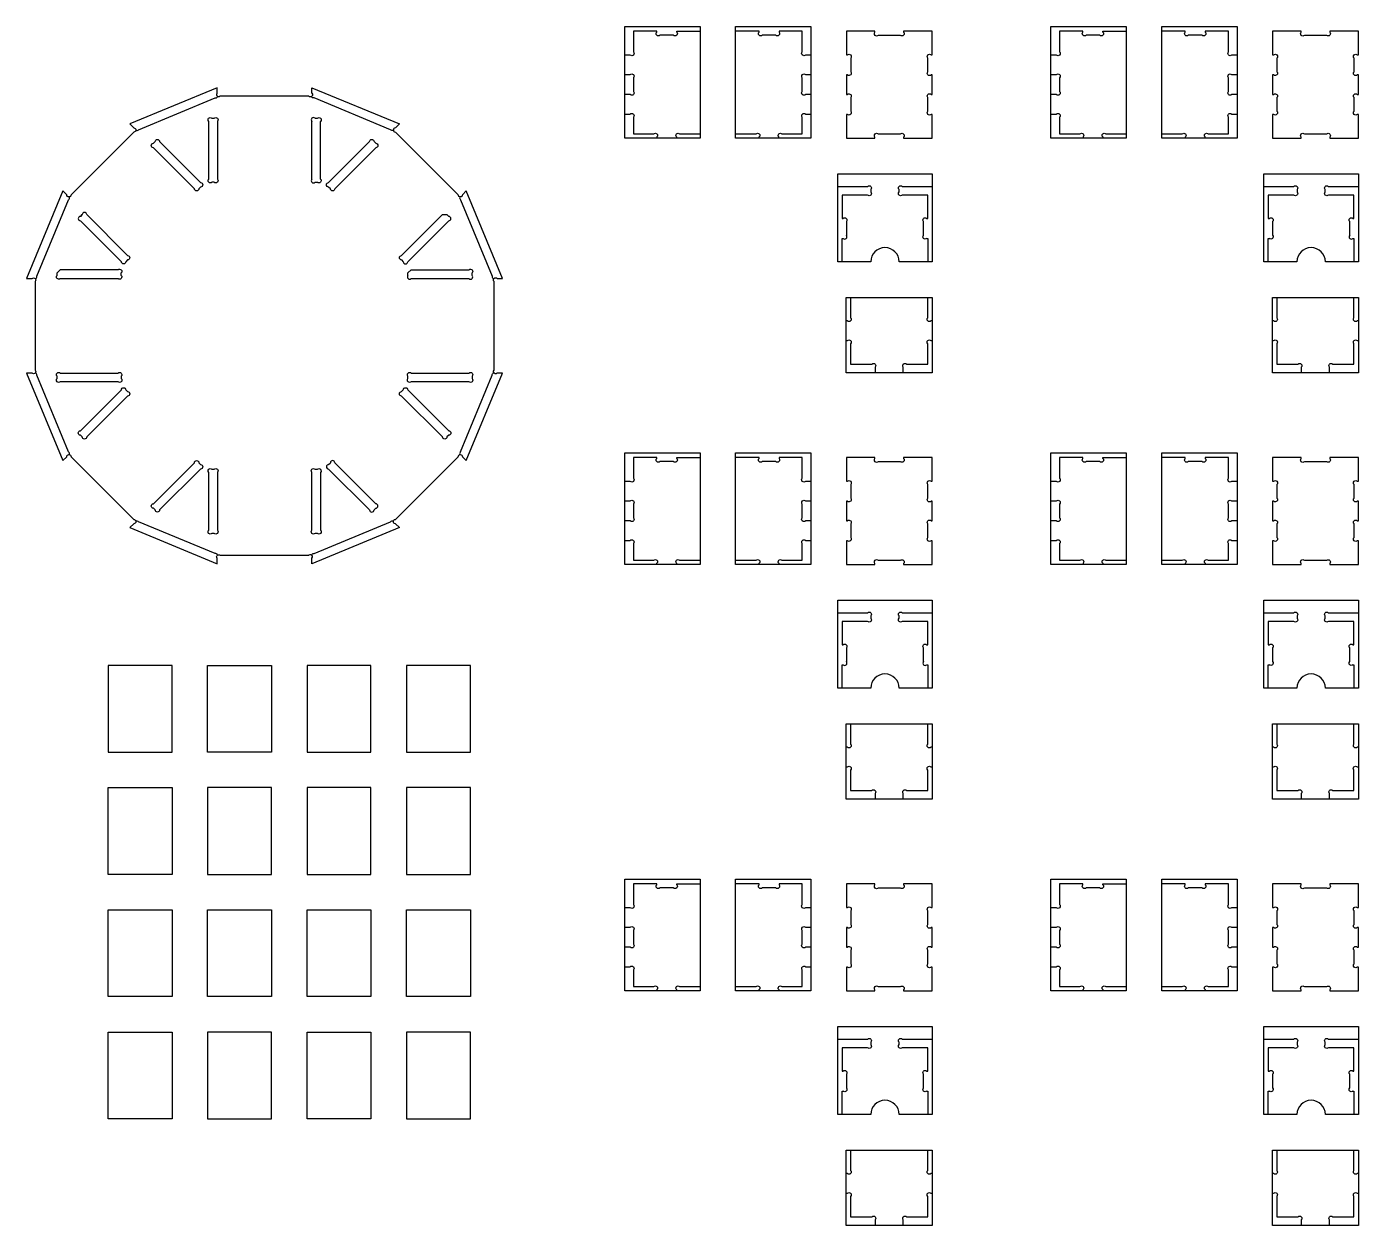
# Model space of a CAD drawing. Header units: millimetres. Extents: x 61 to 2750, y -1450 to 2094.
# Drawn here: x 875 to 2750, y -1450 to 237 of the extents above; entities that cross this region are included whole.
import ezdxf

# ---------------------------------------------------------------- set-up
doc = ezdxf.new("R2010")
doc.units = ezdxf.units.MM
doc.header["$MEASUREMENT"] = 0

msp = doc.modelspace()

# ---------------------------------------------------------------- linework, layer by layer
for p, q in [((1717.3, 80), (1717.3, 237)), ((1823.3, 237), (1823.3, 80)), ((1979.3, 237), (1979.3, 80)), ((2317.3, 80), (2317.3, 237)), ((2423.3, 237), (2423.3, 80)), ((2579.3, 237), (2579.3, 80)), ((1823.3, 80), (1717.3, 80)), ((2423.3, 80), (2317.3, 80)), ((2150, 30), (2150, -94)), ((2750, 30), (2750, -94)), ((2150, -144), (2150, -250)), ((2750, -144), (2750, -250)), ((1717.3, -520), (1717.3, -363)), ((1823.3, -363), (1823.3, -520)), ((1979.3, -363), (1979.3, -520)), ((2317.3, -520), (2317.3, -363)), ((2423.3, -363), (2423.3, -520)), ((2579.3, -363), (2579.3, -520)), ((1823.3, -520), (1717.3, -520)), ((2423.3, -520), (2317.3, -520)), ((2150, -570), (2150, -694)), ((2750, -570), (2750, -694)), ((2150, -744), (2150, -850)), ((2750, -744), (2750, -850)), ((1717.3, -1120), (1717.3, -963)), ((1823.3, -963), (1823.3, -1120)), ((1979.3, -963), (1979.3, -1120)), ((2317.3, -1120), (2317.3, -963)), ((2423.3, -963), (2423.3, -1120)), ((2579.3, -963), (2579.3, -1120)), ((1823.3, -1120), (1717.3, -1120)), ((2423.3, -1120), (2317.3, -1120)), ((2150, -1170), (2150, -1294)), ((2750, -1170), (2750, -1294)), ((2150, -1344), (2150, -1450)), ((2750, -1344), (2750, -1450))]:
    msp.add_line(p, q)
for points in [[(1717.3, 237), (1823.3, 237)], [(1790.4, 229.3), (1790.4, 230.8), (1823.3, 230.8)], [(1979.3, 80), (1873.3, 80), (1873.3, 237)], [(1873.3, 237), (1979.3, 237)], [(2317.3, 237), (2423.3, 237)], [(2390.4, 229.3), (2390.4, 230.8), (2423.3, 230.8)], [(2579.3, 80), (2473.3, 80), (2473.3, 237)], [(2473.3, 237), (2579.3, 237)], [(1790.1, 81.7), (1790.1, 80)], [(2390.1, 81.7), (2390.1, 80)], [(2063.5, -94), (2017, -94), (2017, 30)], [(2017, 30), (2150, 30)], [(2663.5, -94), (2617, -94), (2617, 30)], [(2617, 30), (2750, 30)], [(2142.3, -61), (2143.8, -61), (2143.8, -94)], [(2150, -250), (2029, -250), (2029, -144)], [(2029, -144), (2150, -144)], [(2629, -144), (2750, -144)], [(2750, -250), (2629, -250), (2629, -144)], [(1717.3, -363), (1823.3, -363)], [(1790.4, -370.7), (1790.4, -369.2), (1823.3, -369.2)], [(1873.3, -363), (1979.3, -363)], [(1979.3, -520), (1873.3, -520), (1873.3, -363)], [(2317.3, -363), (2423.3, -363)], [(2390.4, -370.7), (2390.4, -369.2), (2423.3, -369.2)], [(2579.3, -520), (2473.3, -520), (2473.3, -363)], [(2473.3, -363), (2579.3, -363)], [(1790.1, -518.3), (1790.1, -520)], [(1934.1, -518.3), (1934.1, -520)], [(2390.1, -518.3), (2390.1, -520)], [(2534.1, -518.3), (2534.1, -520)], [(2063.5, -694), (2017, -694), (2017, -570)], [(2017, -570), (2150, -570)], [(2663.5, -694), (2617, -694), (2617, -570)], [(2617, -570), (2750, -570)], [(2742.3, -661), (2743.8, -661), (2743.8, -694)], [(2029, -744), (2150, -744)], [(2150, -850), (2029, -850), (2029, -744)], [(2750, -850), (2629, -850), (2629, -744)], [(2629, -744), (2750, -744)], [(1717.3, -963), (1823.3, -963)], [(1790.4, -970.7), (1790.4, -969.2), (1823.3, -969.2)], [(1979.3, -1120), (1873.3, -1120), (1873.3, -963)], [(1873.3, -963), (1979.3, -963)], [(2317.3, -963), (2423.3, -963)], [(2390.4, -970.7), (2390.4, -969.2), (2423.3, -969.2)], [(2579.3, -1120), (2473.3, -1120), (2473.3, -963)], [(2473.3, -963), (2579.3, -963)], [(1790.1, -1118.3), (1790.1, -1120)], [(1934.1, -1118.3), (1934.1, -1120)], [(2390.1, -1118.3), (2390.1, -1120)], [(2534.1, -1118.3), (2534.1, -1120)], [(2063.5, -1294), (2017, -1294), (2017, -1170)], [(2017, -1170), (2150, -1170)], [(2663.5, -1294), (2617, -1294), (2617, -1170)], [(2617, -1170), (2750, -1170)], [(2142.3, -1261), (2143.8, -1261), (2143.8, -1294)], [(2742.3, -1261), (2743.8, -1261), (2743.8, -1294)], [(2029, -1344), (2150, -1344)], [(2150, -1450), (2029, -1450), (2029, -1344)], [(2750, -1450), (2629, -1450), (2629, -1344)], [(2629, -1344), (2750, -1344)]]:
    msp.add_lwpolyline(points)
for points in [[(1790.4, 229.3, -0.980272), (1785.9, 224.8), (1766.7, 224.8, -0.980272), (1762.3, 229.3), (1762.3, 230.8), (1729.5, 230.8), (1729.5, 201.5, -0.980272), (1725, 197), (1717.3, 197)], [(1979.3, 197), (1971.6, 197, -0.980272), (1967.2, 201.5), (1967.2, 230.8), (1934.4, 230.8), (1934.4, 229.3, -0.980272), (1929.9, 224.8), (1910.7, 224.8, -0.980272), (1906.3, 229.3), (1906.3, 230.8), (1873.3, 230.8)], [(2390.4, 229.3, -0.980272), (2385.9, 224.8), (2366.7, 224.8, -0.980272), (2362.3, 229.3), (2362.3, 230.8), (2329.5, 230.8), (2329.5, 201.5, -0.980272), (2325, 197), (2317.3, 197)], [(2579.3, 197), (2571.6, 197, -0.980272), (2567.2, 201.5), (2567.2, 230.8), (2534.4, 230.8), (2534.4, 229.3, -0.980272), (2529.9, 224.8), (2510.7, 224.8, -0.980272), (2506.3, 229.3), (2506.3, 230.8), (2473.3, 230.8)], [(1717.3, 169.5), (1725, 169.5, -0.980272), (1729.5, 165.1), (1729.5, 145.9, -0.980272), (1725, 141.4), (1717.3, 141.4)], [(1979.3, 141.4), (1971.6, 141.4, -0.980272), (1967.2, 145.9), (1967.2, 165.1, -0.980272), (1971.6, 169.5), (1979.3, 169.5)], [(2317.3, 169.5), (2325, 169.5, -0.980272), (2329.5, 165.1), (2329.5, 145.9, -0.980272), (2325, 141.4), (2317.3, 141.4)], [(2579.3, 141.4), (2571.6, 141.4, -0.980272), (2567.2, 145.9), (2567.2, 165.1, -0.980272), (2571.6, 169.5), (2579.3, 169.5)], [(1147.8, 139, -1), (1143.6, 143.3), (1143.6, 151), (1020.5, 100), (1026, 94.5)], [(1276.9, 143.2), (1276.9, 151), (1400, 100), (1394.5, 94.5, 1), (1394.5, 88.5)], [(1028.9, 90.9, 0.367478), (1032.8, 92), (1140.5, 136.6, 0.368562), (1144.1, 138.6, -0.486546)], [(1276.9, 143.2, -1), (1272.6, 139), (1147.8, 139, -0.345401)], [(1391.6, 90.9, -0.367478), (1387.6, 92), (1279.9, 136.6, -0.367478), (1276.4, 138.6, 0.47499)], [(1717.3, 113.9), (1725, 113.9, -0.980272), (1729.5, 109.5), (1729.5, 86.1), (1758.1, 86.1, -0.980272), (1762.6, 81.7), (1762.6, 80)], [(1934.1, 80), (1934.1, 81.7, -0.980272), (1938.5, 86.1), (1967.2, 86.1), (1967.2, 109.5, -0.980272), (1971.6, 113.9), (1979.3, 113.9)], [(2317.3, 113.9), (2325, 113.9, -0.980272), (2329.5, 109.5), (2329.5, 86.1), (2358.1, 86.1, -0.980272), (2362.6, 81.7), (2362.6, 80)], [(2534.1, 80), (2534.1, 81.7, -0.980272), (2538.5, 86.1), (2567.2, 86.1), (2567.2, 109.5, -0.980272), (2571.6, 113.9), (2579.3, 113.9)], [(1026, 94.5, -1), (1026, 88.5), (937.7, 0.3, -0.355941)], [(1131.5, 103.7, -0.980272), (1135.9, 108.2), (1139.3, 108.2, -0.980272), (1143.8, 103.7), (1143.8, 22.3, -0.980272), (1139.3, 17.9)], [(1139.3, 17.9), (1135.9, 17.9, -0.980272), (1131.5, 22.3), (1131.5, 103.7, -0.980272)], [(1281.2, 108.2, 0.980272), (1276.7, 103.7)], [(1276.7, 22.3), (1276.7, 103.7, -0.980272)], [(1281.2, 108.2), (1284.6, 108.2, -0.980272), (1289, 103.7)], [(1289, 22.3), (1289, 103.7, 0.980272)], [(1053.8, 66.5, -0.980272), (1053.8, 72.8), (1056.2, 75.2, -0.980272), (1062.5, 75.2), (1120.1, 17.6, -0.980272), (1120.1, 11.3)], [(1309.1, 8.9, -0.980272), (1302.8, 8.9), (1300.4, 11.3, -0.980272), (1300.4, 17.6), (1358, 75.2, -0.980272), (1364.3, 75.2)], [(1364.3, 75.2), (1366.7, 72.8, -0.980272), (1366.7, 66.5), (1309.1, 8.9, -0.980272)], [(1488.8, 0.3, -1), (1482.8, 0.3), (1394.5, 88.5, -0.355941)], [(1790.1, 81.7, -0.980272), (1794.5, 86.1), (1823.3, 86.1)], [(1873.3, 86.1), (1902.1, 86.1, -0.980272), (1906.6, 81.7)], [(1906.6, 80), (1906.6, 81.7, 0.980272)], [(2390.1, 81.7, -0.980272), (2394.5, 86.1), (2423.3, 86.1)], [(2473.3, 86.1), (2502.1, 86.1, -0.980272), (2506.6, 81.7)], [(2506.6, 80), (2506.6, 81.7, 0.980272)], [(1120.1, 11.3), (1117.7, 8.9, -0.980272), (1111.4, 8.9), (1053.8, 66.5, -0.980272)], [(1276.7, 22.3, 0.980272), (1281.2, 17.9), (1284.6, 17.9, 0.980272)], [(1289, 22.3, -0.980272), (1284.6, 17.9)], [(937.7, 0.3, -1), (931.7, 0.3), (926.2, 5.8), (875.2, -117.4), (883, -117.4)], [(1533.2, -121.6, -1), (1537.5, -117.4), (1545.2, -117.4), (1494.2, 5.8), (1488.8, 0.3)], [(2017, 12.2), (2059.2, 12.2, -0.980272), (2063.7, 7.7), (2063.7, 4.3, -0.980272), (2059.2, -0.1), (2023.2, -0.1), (2023.2, -32.9), (2024.7, -32.9, -0.980272), (2029.2, -37.4), (2029.2, -56.6, -0.980272)], [(2142.3, -61, -0.980272), (2137.8, -56.6), (2137.8, -37.4, -0.980272), (2142.3, -32.9), (2143.8, -32.9), (2143.8, -0.1), (2107.8, -0.1, -0.980272), (2103.4, 4.3), (2103.4, 7.7, -0.980272), (2107.8, 12.2), (2150, 12.2)], [(2617, 12.2), (2659.2, 12.2, -0.980272), (2663.7, 7.7), (2663.7, 4.3, -0.980272), (2659.2, -0.1), (2623.2, -0.1), (2623.2, -32.9), (2624.7, -32.9, -0.980272), (2629.2, -37.4), (2629.2, -56.6, -0.980272), (2624.7, -61)], [(2737.8, -56.6), (2737.8, -37.4, -0.980272), (2742.3, -32.9), (2743.8, -32.9), (2743.8, -0.1), (2707.8, -0.1, -0.980272), (2703.4, 4.3), (2703.4, 7.7, -0.980272), (2707.8, 12.2), (2750, 12.2)], [(887.6, -117.8, 0.367478), (889.7, -114.3), (934.3, -6.6, 0.367478), (935.3, -2.7, -0.47499)], [(1485.1, -2.7, 0.367478), (1486.2, -6.6), (1530.8, -114.3, 0.367478), (1532.9, -117.8, -0.47499)], [(959.8, -27.6, 0.980272), (953.5, -27.6), (951.1, -30, 0.980272), (951.1, -36.3)], [(959.8, -27.6), (1017.3, -85.1, -0.980272), (1017.3, -91.4), (1014.9, -93.8, -0.980272), (1008.6, -93.8), (951.1, -36.3)], [(951.1, -30), (953.5, -27.6, -0.980272)], [(1403.1, -91.4, -0.980272), (1403.1, -85.1), (1460.7, -27.6), (1467, -27.6)], [(1403.1, -91.4), (1405.5, -93.8, 0.980272), (1411.8, -93.8), (1469.4, -36.3, 0.980272), (1469.4, -30), (1467, -27.6, 0.980272)], [(2023.2, -94), (2023.2, -61), (2024.7, -61, 0.980272), (2029.2, -56.6)], [(2150, -94), (2103.5, -94, 1), (2063.5, -94)], [(2623.2, -94), (2623.2, -61), (2624.7, -61, 0.980272)], [(2750, -94), (2703.5, -94, 1), (2663.5, -94)], [(2737.8, -56.6, 0.980272), (2742.3, -61), (2743.8, -61), (2743.8, -94)], [(922.5, -117.5, -0.980272), (918.1, -113.1), (918.1, -109.7), (922.5, -105.2)], [(1003.9, -105.2), (922.5, -105.2, 0.980272)], [(1003.9, -105.2, -0.980272), (1008.4, -109.7)], [(1008.4, -113.1), (1008.4, -109.7, 0.980272)], [(1412.1, -113.1, 0.980272), (1416.6, -117.5), (1497.9, -117.5, 0.980272), (1502.4, -113.1), (1502.4, -109.7, 0.980272)], [(1412.1, -113.1), (1412.1, -109.7), (1416.6, -105.2), (1497.9, -105.2, -0.980272), (1502.4, -109.7)], [(883, -117.4, -1), (887.2, -121.6), (887.2, -246.4, -0.355941)], [(922.5, -117.5), (1003.9, -117.5, 0.980272)], [(1008.4, -113.1, -0.980272), (1003.9, -117.5)], [(1537.5, -250.6, -1), (1533.2, -246.4), (1533.2, -121.6, -0.355941)], [(2035.2, -144), (2035.2, -172.8, -0.980272)], [(2150, -177.2), (2148.3, -177.2, -0.980272), (2143.8, -172.8), (2143.8, -144)], [(2635.2, -144), (2635.2, -172.8, -0.980272)], [(2750, -177.2), (2748.3, -177.2, -0.980272), (2743.8, -172.8), (2743.8, -144)], [(2035.2, -172.8, -0.980272), (2030.7, -177.2), (2029, -177.2)], [(2635.2, -172.8, -0.980272), (2630.7, -177.2), (2629, -177.2)], [(2029, -204.8), (2030.7, -204.8, -0.980272), (2035.2, -209.2), (2035.2, -237.8), (2065.2, -237.8, -0.980272), (2069.7, -242.3), (2069.7, -250)], [(2109.4, -250), (2109.4, -242.3, -0.980272), (2113.8, -237.8), (2143.8, -237.8), (2143.8, -209.2, -0.980272), (2148.3, -204.8), (2150, -204.8)], [(2629, -204.8), (2630.7, -204.8, -0.980272), (2635.2, -209.2), (2635.2, -237.8), (2665.2, -237.8, -0.980272), (2669.7, -242.3), (2669.7, -250)], [(2709.4, -250), (2709.4, -242.3, -0.980272), (2713.8, -237.8), (2743.8, -237.8), (2743.8, -209.2, -0.980272), (2748.3, -204.8), (2750, -204.8)], [(887.2, -246.4, -1), (883, -250.6), (875.2, -250.6), (926.2, -373.8), (931.7, -368.3, -0.47499)], [(935.3, -365.3, 0.367478), (934.3, -361.4), (889.7, -253.7, 0.367478), (887.6, -250.2)], [(918.1, -258.3), (918.1, -254.9, -0.980272), (922.5, -250.5), (1003.9, -250.5, -0.980272)], [(1003.9, -250.5, -0.980272), (1008.4, -254.9), (1008.4, -258.3, -0.980272), (1003.9, -262.8), (922.5, -262.8, -0.980272), (918.1, -258.3)], [(1502.4, -258.3, -0.980272), (1497.9, -262.8), (1416.6, -262.8, -0.980272), (1412.1, -258.3), (1412.1, -254.9, -0.980272), (1416.6, -250.5)], [(1416.6, -250.5), (1497.9, -250.5, -0.980272), (1502.4, -254.9), (1502.4, -258.3, -0.980272)], [(1482.8, -368.3, -1), (1488.8, -368.3), (1494.2, -373.8), (1545.2, -250.6), (1537.5, -250.6)], [(1486.2, -361.4), (1530.8, -253.7, -0.367478), (1532.9, -250.2, -0.355941)], [(951.1, -338, -0.980272), (951.1, -331.7), (1008.6, -274.2, -0.980272), (1014.9, -274.2), (1017.3, -276.6, -0.980272), (1017.3, -282.9)], [(1469.4, -338), (1467, -340.4, -0.980272), (1460.7, -340.4), (1403.1, -282.9, -0.980272), (1403.1, -276.6)], [(1403.1, -276.6), (1405.5, -274.2, -0.980272), (1411.8, -274.2), (1469.4, -331.7, -0.980272), (1469.4, -338)], [(1017.3, -282.9), (959.8, -340.4, -0.980272), (953.5, -340.4), (951.1, -338, -0.980272)], [(931.7, -368.3, -1), (937.7, -368.3), (1026, -456.5, -0.355941)], [(1062.5, -443.1, -0.980272), (1056.2, -443.1), (1053.8, -440.8, -0.980272), (1053.8, -434.5), (1111.4, -376.9, -0.980272), (1117.7, -376.9)], [(1300.4, -379.3, 0.980272), (1300.4, -385.6), (1358, -443.1, 0.980272), (1364.3, -443.1), (1366.7, -440.8, 0.980272), (1366.7, -434.5), (1309.1, -376.9, 0.980272), (1302.8, -376.9)], [(1394.5, -462.5, -1), (1394.5, -456.5), (1482.8, -368.3, -0.355941)], [(1486.2, -361.4, 0.367478), (1485.1, -365.3, -0.47499)], [(1790.4, -370.7, -0.980272), (1785.9, -375.2), (1766.7, -375.2, -0.980272), (1762.3, -370.7), (1762.3, -369.2), (1729.5, -369.2), (1729.5, -398.5, -0.980272), (1725, -403), (1717.3, -403)], [(1979.3, -403), (1971.6, -403, -0.980272), (1967.2, -398.5), (1967.2, -369.2), (1934.4, -369.2), (1934.4, -370.7, -0.980272), (1929.9, -375.2), (1910.7, -375.2, -0.980272), (1906.3, -370.7), (1906.3, -369.2), (1873.3, -369.2)], [(2390.4, -370.7, -0.980272), (2385.9, -375.2), (2366.7, -375.2, -0.980272), (2362.3, -370.7), (2362.3, -369.2), (2329.5, -369.2), (2329.5, -398.5, -0.980272), (2325, -403), (2317.3, -403)], [(2579.3, -403), (2571.6, -403, -0.980272), (2567.2, -398.5), (2567.2, -369.2), (2534.4, -369.2), (2534.4, -370.7, -0.980272), (2529.9, -375.2), (2510.7, -375.2, -0.980272), (2506.3, -370.7), (2506.3, -369.2), (2473.3, -369.2)], [(1062.5, -443.1), (1120.1, -385.6, 0.980272)], [(1120.1, -379.3), (1117.7, -376.9, 0.980272)], [(1120.1, -379.3, -0.980272), (1120.1, -385.6)], [(1135.9, -476.2, -0.980272), (1131.5, -471.7), (1131.5, -390.3, -0.980272), (1135.9, -385.9), (1139.3, -385.9, -0.980272)], [(1139.3, -385.9, -0.980272), (1143.8, -390.3), (1143.8, -471.7, -0.980272), (1139.3, -476.2), (1135.9, -476.2, -0.980272)], [(1276.7, -390.3, -0.980272), (1281.2, -385.9), (1284.6, -385.9, -0.980272), (1289, -390.3), (1289, -471.7, -0.980272), (1284.6, -476.2)], [(1284.6, -476.2), (1281.2, -476.2, -0.980272), (1276.7, -471.7), (1276.7, -390.3, -0.980272)], [(1300.4, -379.3), (1302.8, -376.9, -0.980272)], [(1717.3, -430.5), (1725, -430.5, -0.980272), (1729.5, -434.9), (1729.5, -454.1, -0.980272), (1725, -458.6), (1717.3, -458.6)], [(1979.3, -458.6), (1971.6, -458.6, -0.980272), (1967.2, -454.1), (1967.2, -434.9, -0.980272), (1971.6, -430.5), (1979.3, -430.5)], [(2317.3, -430.5), (2325, -430.5, -0.980272), (2329.5, -434.9), (2329.5, -454.1, -0.980272), (2325, -458.6), (2317.3, -458.6)], [(2579.3, -458.6), (2571.6, -458.6, -0.980272), (2567.2, -454.1), (2567.2, -434.9, -0.980272), (2571.6, -430.5), (2579.3, -430.5)], [(1026, -456.5, -1), (1026, -462.5), (1020.5, -468), (1143.6, -519), (1143.6, -511.3, -0.486546)], [(1144.1, -506.6, 0.368562), (1140.5, -504.6), (1032.8, -460, 0.367478), (1028.9, -458.9)], [(1394.5, -462.5), (1400, -468), (1276.9, -519), (1276.9, -511.2, 1), (1272.6, -507)], [(1276.4, -506.6, -0.367478), (1279.9, -504.6), (1387.6, -460, -0.367478), (1391.6, -458.9, 0.47499)], [(1717.3, -486.1), (1725, -486.1, -0.980272), (1729.5, -490.5), (1729.5, -513.9), (1758.1, -513.9, -0.980272), (1762.6, -518.3)], [(1934.1, -518.3, -0.980272), (1938.5, -513.9), (1967.2, -513.9), (1967.2, -490.5, -0.980272), (1971.6, -486.1), (1979.3, -486.1)], [(2317.3, -486.1), (2325, -486.1, -0.980272), (2329.5, -490.5), (2329.5, -513.9), (2358.1, -513.9, -0.980272), (2362.6, -518.3), (2362.6, -520)], [(2534.1, -518.3, -0.980272), (2538.5, -513.9), (2567.2, -513.9), (2567.2, -490.5, -0.980272), (2571.6, -486.1), (2579.3, -486.1)], [(1143.6, -511.3, -1), (1147.8, -507), (1272.6, -507, -0.355941)], [(1762.6, -520), (1762.6, -518.3, 0.980272)], [(1790.1, -518.3, -0.980272), (1794.5, -513.9), (1823.3, -513.9)], [(1873.3, -513.9), (1902.1, -513.9, -0.980272), (1906.6, -518.3)], [(1906.6, -520), (1906.6, -518.3, 0.980272)], [(2390.1, -518.3, -0.980272), (2394.5, -513.9), (2423.3, -513.9)], [(2473.3, -513.9), (2502.1, -513.9, -0.980272), (2506.6, -518.3)], [(2506.6, -520), (2506.6, -518.3, 0.980272)], [(2017, -587.8), (2059.2, -587.8, -0.980272), (2063.7, -592.3), (2063.7, -595.7, -0.980272), (2059.2, -600.1), (2023.2, -600.1), (2023.2, -632.9), (2024.7, -632.9, -0.980272), (2029.2, -637.4), (2029.2, -656.6, -0.980272)], [(2137.8, -656.6), (2137.8, -637.4, -0.980272), (2142.3, -632.9), (2143.8, -632.9), (2143.8, -600.1), (2107.8, -600.1, -0.980272), (2103.4, -595.7), (2103.4, -592.3, -0.980272), (2107.8, -587.8), (2150, -587.8)], [(2617, -587.8), (2659.2, -587.8, -0.980272), (2663.7, -592.3), (2663.7, -595.7, -0.980272), (2659.2, -600.1), (2623.2, -600.1), (2623.2, -632.9), (2624.7, -632.9, -0.980272), (2629.2, -637.4), (2629.2, -656.6, -0.980272), (2624.7, -661)], [(2742.3, -661, -0.980272), (2737.8, -656.6), (2737.8, -637.4, -0.980272), (2742.3, -632.9), (2743.8, -632.9), (2743.8, -600.1), (2707.8, -600.1, -0.980272), (2703.4, -595.7), (2703.4, -592.3, -0.980272), (2707.8, -587.8), (2750, -587.8)], [(2023.2, -694), (2023.2, -661), (2024.7, -661, 0.980272), (2029.2, -656.6)], [(2150, -694), (2103.5, -694, 1), (2063.5, -694)], [(2137.8, -656.6, 0.980272), (2142.3, -661), (2143.8, -661), (2143.8, -694)], [(2623.2, -694), (2623.2, -661), (2624.7, -661, 0.980272)], [(2750, -694), (2703.5, -694, 1), (2663.5, -694)], [(2035.2, -744), (2035.2, -772.8, -0.980272)], [(2150, -777.2), (2148.3, -777.2, -0.980272), (2143.8, -772.8), (2143.8, -744)], [(2635.2, -744), (2635.2, -772.8, -0.980272)], [(2750, -777.2), (2748.3, -777.2, -0.980272), (2743.8, -772.8), (2743.8, -744)], [(2035.2, -772.8, -0.980272), (2030.7, -777.2), (2029, -777.2)], [(2635.2, -772.8, -0.980272), (2630.7, -777.2), (2629, -777.2)], [(2029, -804.7), (2030.7, -804.7, -0.980272), (2035.2, -809.2), (2035.2, -837.9), (2065.2, -837.9, -0.980272), (2069.7, -842.3), (2069.7, -850)], [(2109.4, -850), (2109.4, -842.3, -0.980272), (2113.8, -837.9), (2143.8, -837.9), (2143.8, -809.2, -0.980272), (2148.3, -804.7), (2150, -804.7)], [(2629, -804.7), (2630.7, -804.7, -0.980272), (2635.2, -809.2), (2635.2, -837.9), (2665.2, -837.9, -0.980272), (2669.7, -842.3), (2669.7, -850)], [(2709.4, -850), (2709.4, -842.3, -0.980272), (2713.8, -837.9), (2743.8, -837.9), (2743.8, -809.2, -0.980272), (2748.3, -804.7), (2750, -804.7)], [(1790.4, -970.7, -0.980272), (1785.9, -975.2), (1766.7, -975.2, -0.980272), (1762.3, -970.7), (1762.3, -969.2), (1729.5, -969.2), (1729.5, -998.5, -0.980272), (1725, -1003), (1717.3, -1003)], [(1979.3, -1003), (1971.6, -1003, -0.980272), (1967.2, -998.5), (1967.2, -969.2), (1934.4, -969.2), (1934.4, -970.7, -0.980272), (1929.9, -975.2), (1910.7, -975.2, -0.980272), (1906.3, -970.7), (1906.3, -969.2), (1873.3, -969.2)], [(2390.4, -970.7, -0.980272), (2385.9, -975.2), (2366.7, -975.2, -0.980272), (2362.3, -970.7), (2362.3, -969.2), (2329.5, -969.2), (2329.5, -998.5, -0.980272), (2325, -1003), (2317.3, -1003)], [(2579.3, -1003), (2571.6, -1003, -0.980272), (2567.2, -998.5), (2567.2, -969.2), (2534.4, -969.2), (2534.4, -970.7, -0.980272), (2529.9, -975.2), (2510.7, -975.2, -0.980272), (2506.3, -970.7), (2506.3, -969.2), (2473.3, -969.2)], [(1717.3, -1030.5), (1725, -1030.5, -0.980272), (1729.5, -1034.9), (1729.5, -1054.1, -0.980272), (1725, -1058.6), (1717.3, -1058.6)], [(1979.3, -1058.6), (1971.6, -1058.6, -0.980272), (1967.2, -1054.1), (1967.2, -1034.9, -0.980272), (1971.6, -1030.5), (1979.3, -1030.5)], [(2317.3, -1030.5), (2325, -1030.5, -0.980272), (2329.5, -1034.9), (2329.5, -1054.1, -0.980272), (2325, -1058.6), (2317.3, -1058.6)], [(2579.3, -1058.6), (2571.6, -1058.6, -0.980272), (2567.2, -1054.1), (2567.2, -1034.9, -0.980272), (2571.6, -1030.5), (2579.3, -1030.5)], [(1717.3, -1086.1), (1725, -1086.1, -0.980272), (1729.5, -1090.5), (1729.5, -1113.9), (1758.1, -1113.9, -0.980272), (1762.6, -1118.3), (1762.6, -1120)], [(1934.1, -1118.3, -0.980272), (1938.5, -1113.9), (1967.2, -1113.9), (1967.2, -1090.5, -0.980272), (1971.6, -1086.1), (1979.3, -1086.1)], [(2317.3, -1086.1), (2325, -1086.1, -0.980272), (2329.5, -1090.5), (2329.5, -1113.9), (2358.1, -1113.9, -0.980272), (2362.6, -1118.3)], [(2534.1, -1118.3, -0.980272), (2538.5, -1113.9), (2567.2, -1113.9), (2567.2, -1090.5, -0.980272), (2571.6, -1086.1), (2579.3, -1086.1)], [(1790.1, -1118.3, -0.980272), (1794.5, -1113.9), (1823.3, -1113.9)], [(1873.3, -1113.9), (1902.1, -1113.9, -0.980272), (1906.6, -1118.3)], [(1906.6, -1120), (1906.6, -1118.3, 0.980272)], [(2362.6, -1120), (2362.6, -1118.3, 0.980272)], [(2390.1, -1118.3, -0.980272), (2394.5, -1113.9), (2423.3, -1113.9)], [(2473.3, -1113.9), (2502.1, -1113.9, -0.980272), (2506.6, -1118.3)], [(2506.6, -1120), (2506.6, -1118.3, 0.980272)], [(2017, -1187.8), (2059.2, -1187.8, -0.980272), (2063.7, -1192.3), (2063.7, -1195.7, -0.980272), (2059.2, -1200.1), (2023.2, -1200.1), (2023.2, -1232.9), (2024.7, -1232.9, -0.980272), (2029.2, -1237.4), (2029.2, -1256.6, -0.980272), (2024.7, -1261)], [(2142.3, -1261, -0.980272), (2137.8, -1256.6), (2137.8, -1237.4, -0.980272), (2142.3, -1232.9), (2143.8, -1232.9), (2143.8, -1200.1), (2107.8, -1200.1, -0.980272), (2103.4, -1195.7), (2103.4, -1192.3, -0.980272), (2107.8, -1187.8), (2150, -1187.8)], [(2617, -1187.8), (2659.2, -1187.8, -0.980272), (2663.7, -1192.3), (2663.7, -1195.7, -0.980272), (2659.2, -1200.1), (2623.2, -1200.1), (2623.2, -1232.9), (2624.7, -1232.9, -0.980272), (2629.2, -1237.4), (2629.2, -1256.6, -0.980272), (2624.7, -1261)], [(2742.3, -1261, -0.980272), (2737.8, -1256.6), (2737.8, -1237.4, -0.980272), (2742.3, -1232.9), (2743.8, -1232.9), (2743.8, -1200.1), (2707.8, -1200.1, -0.980272), (2703.4, -1195.7), (2703.4, -1192.3, -0.980272), (2707.8, -1187.8), (2750, -1187.8)], [(2023.2, -1294), (2023.2, -1261), (2024.7, -1261, 0.980272)], [(2150, -1294), (2103.5, -1294, 1), (2063.5, -1294)], [(2623.2, -1294), (2623.2, -1261), (2624.7, -1261, 0.980272)], [(2750, -1294), (2703.5, -1294, 1), (2663.5, -1294)], [(2035.2, -1344), (2035.2, -1372.8, -0.980272)], [(2150, -1377.2), (2148.3, -1377.2, -0.980272), (2143.8, -1372.8), (2143.8, -1344)], [(2635.2, -1344), (2635.2, -1372.8, -0.980272)], [(2750, -1377.2), (2748.3, -1377.2, -0.980272), (2743.8, -1372.8), (2743.8, -1344)], [(2035.2, -1372.8, -0.980272), (2030.7, -1377.2), (2029, -1377.2)], [(2635.2, -1372.8, -0.980272), (2630.7, -1377.2), (2629, -1377.2)], [(2029, -1404.8), (2030.7, -1404.8, -0.980272), (2035.2, -1409.2), (2035.2, -1437.8), (2065.2, -1437.8, -0.980272), (2069.7, -1442.3), (2069.7, -1450)], [(2109.4, -1450), (2109.4, -1442.3, -0.980272), (2113.8, -1437.8), (2143.8, -1437.8), (2143.8, -1409.2, -0.980272), (2148.3, -1404.8), (2150, -1404.8)], [(2629, -1404.8), (2630.7, -1404.8, -0.980272), (2635.2, -1409.2), (2635.2, -1437.8), (2665.2, -1437.8, -0.980272), (2669.7, -1442.3), (2669.7, -1450)], [(2709.4, -1450), (2709.4, -1442.3, -0.980272), (2713.8, -1437.8), (2743.8, -1437.8), (2743.8, -1409.2, -0.980272), (2748.3, -1404.8), (2750, -1404.8)]]:
    msp.add_lwpolyline(points, format="xyb")
for points in [[(2035.3, 192.7), (2035.3, 173.6, -0.980272), (2030.9, 169.1), (2029.3, 169.1), (2029.3, 141.6), (2030.9, 141.6, -0.980272), (2035.3, 137.1), (2035.3, 118, -0.980272), (2030.9, 113.5), (2029.3, 113.5), (2029.3, 80), (2069.5, 80), (2069.5, 81.5, -0.980272), (2074, 86), (2105.4, 86, -0.980272), (2109.8, 81.5), (2109.8, 80), (2150, 80), (2150, 113.5), (2148.5, 113.5, -0.980272), (2144, 118), (2144, 137.1, -0.980272), (2148.5, 141.6), (2150, 141.6), (2150, 169.1), (2148.5, 169.1, -0.980272), (2144, 173.6), (2144, 192.7, -0.980272), (2148.5, 197.2), (2150, 197.2), (2150, 230.7), (2109.8, 230.7), (2109.8, 229.2, -0.980272), (2105.4, 224.7), (2074, 224.7, -0.980272), (2069.5, 229.2), (2069.5, 230.7), (2029.3, 230.7), (2029.3, 197.2), (2030.9, 197.2, -0.980272)], [(2635.3, 192.7), (2635.3, 173.6, -0.980272), (2630.9, 169.1), (2629.3, 169.1), (2629.3, 141.6), (2630.9, 141.6, -0.980272), (2635.3, 137.1), (2635.3, 118, -0.980272), (2630.9, 113.5), (2629.3, 113.5), (2629.3, 80), (2669.5, 80), (2669.5, 81.5, -0.980272), (2674, 86), (2705.4, 86, -0.980272), (2709.8, 81.5), (2709.8, 80), (2750, 80), (2750, 113.5), (2748.5, 113.5, -0.980272), (2744, 118), (2744, 137.1, -0.980272), (2748.5, 141.6), (2750, 141.6), (2750, 169.1), (2748.5, 169.1, -0.980272), (2744, 173.6), (2744, 192.7, -0.980272), (2748.5, 197.2), (2750, 197.2), (2750, 230.7), (2709.8, 230.7), (2709.8, 229.2, -0.980272), (2705.4, 224.7), (2674, 224.7, -0.980272), (2669.5, 229.2), (2669.5, 230.7), (2629.3, 230.7), (2629.3, 197.2), (2630.9, 197.2, -0.980272)], [(2035.3, -407.3), (2035.3, -426.4, -0.980272), (2030.9, -430.9), (2029.3, -430.9), (2029.3, -458.4), (2030.9, -458.4, -0.980272), (2035.3, -462.9), (2035.3, -482, -0.980272), (2030.9, -486.5), (2029.3, -486.5), (2029.3, -520), (2069.5, -520), (2069.5, -518.5, -0.980272), (2074, -514), (2105.4, -514, -0.980272), (2109.8, -518.5), (2109.8, -520), (2150, -520), (2150, -486.5), (2148.5, -486.5, -0.980272), (2144, -482), (2144, -462.9, -0.980272), (2148.5, -458.4), (2150, -458.4), (2150, -430.9), (2148.5, -430.9, -0.980272), (2144, -426.4), (2144, -407.3, -0.980272), (2148.5, -402.8), (2150, -402.8), (2150, -369.3), (2109.8, -369.3), (2109.8, -370.8, -0.980272), (2105.4, -375.3), (2074, -375.3, -0.980272), (2069.5, -370.8), (2069.5, -369.3), (2029.3, -369.3), (2029.3, -402.8), (2030.9, -402.8, -0.980272)], [(2635.3, -407.3), (2635.3, -426.4, -0.980272), (2630.9, -430.9), (2629.3, -430.9), (2629.3, -458.4), (2630.9, -458.4, -0.980272), (2635.3, -462.9), (2635.3, -482, -0.980272), (2630.9, -486.5), (2629.3, -486.5), (2629.3, -520), (2669.5, -520), (2669.5, -518.5, -0.980272), (2674, -514), (2705.4, -514, -0.980272), (2709.8, -518.5), (2709.8, -520), (2750, -520), (2750, -486.5), (2748.5, -486.5, -0.980272), (2744, -482), (2744, -462.9, -0.980272), (2748.5, -458.4), (2750, -458.4), (2750, -430.9), (2748.5, -430.9, -0.980272), (2744, -426.4), (2744, -407.3, -0.980272), (2748.5, -402.8), (2750, -402.8), (2750, -369.3), (2709.8, -369.3), (2709.8, -370.8, -0.980272), (2705.4, -375.3), (2674, -375.3, -0.980272), (2669.5, -370.8), (2669.5, -369.3), (2629.3, -369.3), (2629.3, -402.8), (2630.9, -402.8, -0.980272)], [(2035.3, -1007.3), (2035.3, -1026.4, -0.980272), (2030.9, -1030.9), (2029.3, -1030.9), (2029.3, -1058.4), (2030.9, -1058.4, -0.980272), (2035.3, -1062.9), (2035.3, -1082, -0.980272), (2030.9, -1086.5), (2029.3, -1086.5), (2029.3, -1120), (2069.5, -1120), (2069.5, -1118.5, -0.980272), (2074, -1114), (2105.4, -1114, -0.980272), (2109.8, -1118.5), (2109.8, -1120), (2150, -1120), (2150, -1086.5), (2148.5, -1086.5, -0.980272), (2144, -1082), (2144, -1062.9, -0.980272), (2148.5, -1058.4), (2150, -1058.4), (2150, -1030.9), (2148.5, -1030.9, -0.980272), (2144, -1026.4), (2144, -1007.3, -0.980272), (2148.5, -1002.8), (2150, -1002.8), (2150, -969.3), (2109.8, -969.3), (2109.8, -970.8, -0.980272), (2105.4, -975.3), (2074, -975.3, -0.980272), (2069.5, -970.8), (2069.5, -969.3), (2029.3, -969.3), (2029.3, -1002.8), (2030.9, -1002.8, -0.980272)], [(2635.3, -1007.3), (2635.3, -1026.4, -0.980272), (2630.9, -1030.9), (2629.3, -1030.9), (2629.3, -1058.4), (2630.9, -1058.4, -0.980272), (2635.3, -1062.9), (2635.3, -1082, -0.980272), (2630.9, -1086.5), (2629.3, -1086.5), (2629.3, -1120), (2669.5, -1120), (2669.5, -1118.5, -0.980272), (2674, -1114), (2705.4, -1114, -0.980272), (2709.8, -1118.5), (2709.8, -1120), (2750, -1120), (2750, -1086.5), (2748.5, -1086.5, -0.980272), (2744, -1082), (2744, -1062.9, -0.980272), (2748.5, -1058.4), (2750, -1058.4), (2750, -1030.9), (2748.5, -1030.9, -0.980272), (2744, -1026.4), (2744, -1007.3, -0.980272), (2748.5, -1002.8), (2750, -1002.8), (2750, -969.3), (2709.8, -969.3), (2709.8, -970.8, -0.980272), (2705.4, -975.3), (2674, -975.3, -0.980272), (2669.5, -970.8), (2669.5, -969.3), (2629.3, -969.3), (2629.3, -1002.8), (2630.9, -1002.8, -0.980272)]]:
    msp.add_lwpolyline(points, format="xyb", close=True)
for points in [[(990, -662), (990, -784), (1080, -784), (1080, -662)], [(1220, -662), (1220, -784), (1130, -784), (1130, -662)], [(1360, -784), (1360, -662), (1270, -662), (1270, -784)], [(1410, -662), (1410, -784), (1500, -784), (1500, -662)], [(1080, -834), (1080, -956), (990, -956), (990, -834)], [(1130, -834), (1130, -956), (1220, -956), (1220, -834)], [(1360, -956), (1360, -834), (1270, -834), (1270, -956)], [(1410, -834), (1410, -956), (1500, -956), (1500, -834)], [(990, -1006), (1080, -1006), (1080, -1128), (990, -1128)], [(1130, -1128), (1130, -1006), (1220, -1006), (1220, -1128)], [(1270, -1006), (1360, -1006), (1360, -1128), (1270, -1128)], [(1410, -1128), (1410, -1006), (1500, -1006), (1500, -1128)], [(990, -1300), (990, -1178), (1080, -1178), (1080, -1300)], [(1220, -1300), (1220, -1178), (1130, -1178), (1130, -1300)], [(1270, -1178), (1360, -1178), (1360, -1300), (1270, -1300)], [(1500, -1300), (1500, -1178), (1410, -1178), (1410, -1300)]]:
    msp.add_lwpolyline(points, close=True)

doc.saveas('drawing.dxf')
